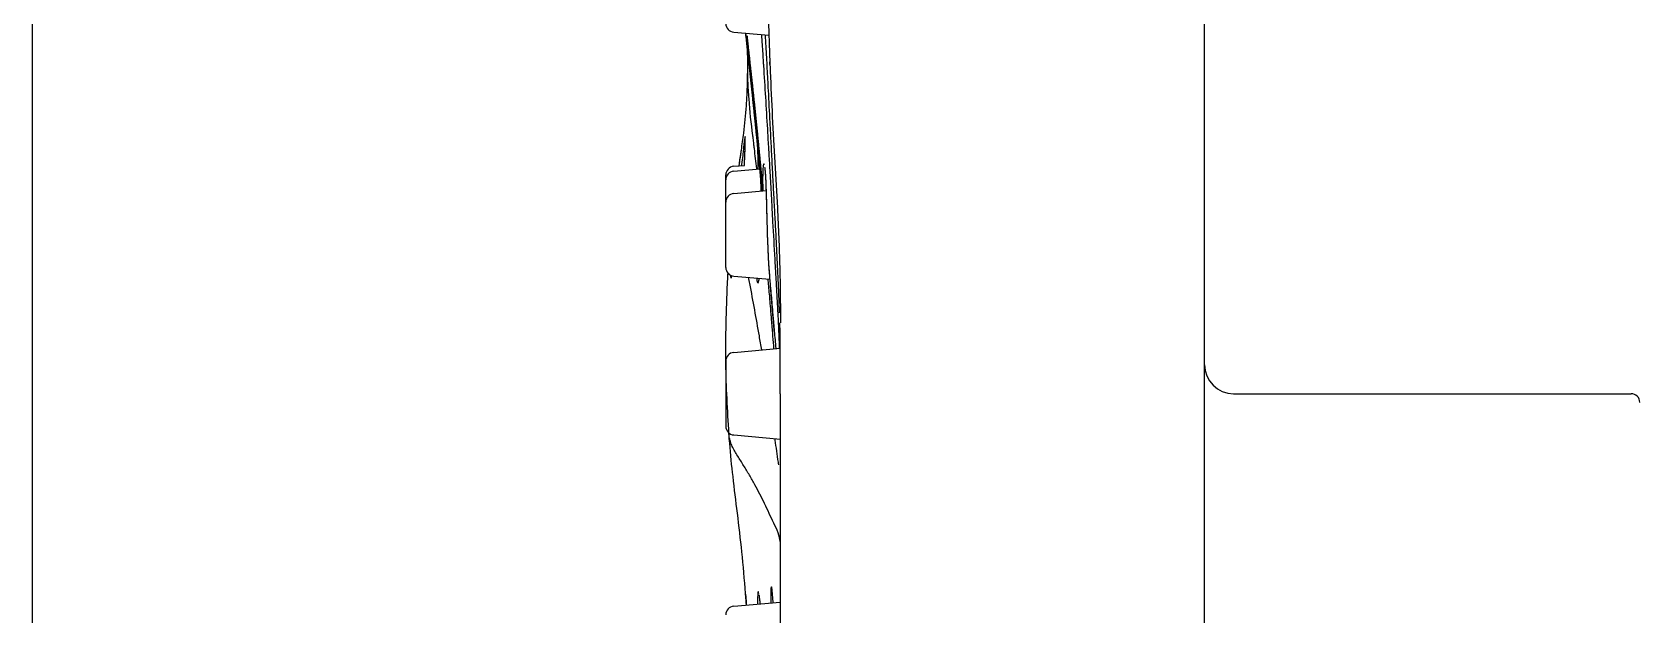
# Model space of a CAD drawing. Extents: x 61254 to 61674, y -28661 to -28364.
# Drawn here: x 61518.4 to 61573.8, y -28492 to -28471.9 of the extents above; entities that cross this region are included whole.
import ezdxf

# ---------------------------------------------------------------- set-up
doc = ezdxf.new("R2010")
doc.units = 0
doc.header["$LTSCALE"] = 7
doc.header["$MEASUREMENT"] = 0
doc.layers.get('0').update_dxf_attribs({"color": 2, "linetype": 'CONTINUOUS'})
doc.layers.add('D', color=2, linetype='CONTINUOUS')

msp = doc.modelspace()

# ---------------------------------------------------------------- linework, layer by layer
at = {"color": 7, "linetype": 'Continuous'}
for p, q in [((61558.831, -28501.917), (61558.831, -28416.118)), ((61542.605, -28471.95), (61543.81, -28472.055)), ((61543.087, -28473.096), (61543.087, -28473.089)), ((61542.868, -28476.021), (61542.869, -28476.017)), ((61542.605, -28476.577), (61542.972, -28476.545)), ((61542.605, -28476.744), (61543.505, -28476.666)), ((61542.331, -28480.062), (61542.331, -28476.875)), ((61542.605, -28477.513), (61543.73, -28477.415)), ((61543.826, -28480.105), (61543.826, -28480.103)), ((61542.605, -28480.361), (61543.852, -28480.47)), ((61544.212, -28481.303), (61544.212, -28481.968)), ((61542.605, -28482.993), (61544.215, -28482.852)), ((61542.331, -28483.292), (61542.331, -28485.542)), ((61544.215, -28519.417), (61544.215, -28484.417)), ((61559.831, -28484.417), (61573.531, -28484.417)), ((61542.439, -28485.794), (61542.439, -28485.793)), ((61542.605, -28485.841), (61544.215, -28485.982)), ((61542.605, -28491.744), (61544.208, -28491.604))]:
    msp.add_line(p, q, dxfattribs=at)
for centre, radius, start, end in [((61542.631, -28471.651), 0.3, 180, 265), ((61542.631, -28476.875), 0.3, 95.0004, 180), ((61542.631, -28477.043), 0.3, 95.0003, 180), ((61542.631, -28477.812), 0.3, 95.0002, 180), ((61542.631, -28480.062), 0.3, 180, 264.9998), ((61542.631, -28483.292), 0.3, 95, 180), ((61559.831, -28483.417), 1, 180, 270), ((61573.531, -28484.717), 0.3, 0, 90), ((61542.631, -28485.542), 0.3, 180, 265), ((61542.631, -28492.043), 0.3, 95.0003, 180)]:
    msp.add_arc(centre, radius, start, end, dxfattribs=at)
for points in [[(61543.698, -28465.491), (61543.707, -28467.052), (61543.727, -28468.611), (61543.759, -28470.171), (61543.804, -28471.734), (61543.853, -28473.093)], [(61543.633, -28472.985), (61543.594, -28472.377)], [(61543.721, -28472.434), (61543.7, -28472.046)], [(61543.741, -28472.82), (61543.721, -28472.434)], [(61543.762, -28473.203), (61543.741, -28472.82)], [(61542.95, -28475.428), (61543.041, -28474.493), (61543.079, -28473.729), (61543.087, -28473.089)], [(61543.27, -28475.566), (61543.263, -28475.514), (61543.131, -28474.25), (61543.096, -28473.634), (61543.087, -28473.096)], [(61543.641, -28473.106), (61543.636, -28473.041), (61543.633, -28472.985)], [(61543.803, -28475.766), (61543.775, -28475.289), (61543.641, -28473.106)], [(61543.782, -28473.583), (61543.762, -28473.203)], [(61543.855, -28473.093), (61543.85, -28472.97)], [(61543.853, -28473.093), (61543.862, -28473.302), (61543.934, -28474.873), (61544.019, -28476.443), (61544.11, -28478.011)], [(61543.446, -28476.045), (61543.446, -28476.043), (61543.439, -28475.977), (61543.433, -28475.912), (61543.426, -28475.847), (61543.42, -28475.781), (61543.413, -28475.716), (61543.407, -28475.65), (61543.4, -28475.584), (61543.393, -28475.518), (61543.387, -28475.452), (61543.38, -28475.385), (61543.373, -28475.319), (61543.366, -28475.252), (61543.36, -28475.186), (61543.353, -28475.119), (61543.346, -28475.052), (61543.339, -28474.984), (61543.332, -28474.917), (61543.325, -28474.849), (61543.318, -28474.782), (61543.311, -28474.714), (61543.304, -28474.646), (61543.297, -28474.578), (61543.29, -28474.509), (61543.283, -28474.441), (61543.276, -28474.372), (61543.268, -28474.303), (61543.261, -28474.234), (61543.254, -28474.164), (61543.246, -28474.094), (61543.239, -28474.024), (61543.232, -28473.954), (61543.224, -28473.884), (61543.217, -28473.813), (61543.209, -28473.742), (61543.204, -28473.694)], [(61543.897, -28475.795), (61543.859, -28475.07), (61543.802, -28473.96), (61543.782, -28473.583)], [(61542.91, -28475.734), (61542.95, -28475.428)], [(61542.989, -28476.165), (61542.992, -28476.081), (61542.999, -28475.847), (61543.003, -28475.658), (61543.001, -28475.545), (61542.97, -28475.717), (61542.931, -28476.058)], [(61542.977, -28476.442), (61542.981, -28476.351), (61542.987, -28476.223), (61542.991, -28476.108), (61542.995, -28476.005), (61542.997, -28475.913), (61542.999, -28475.833), (61543.001, -28475.764), (61543.002, -28475.707), (61543.002, -28475.66), (61543.002, -28475.624), (61543.002, -28475.599)], [(61543.292, -28475.755), (61543.27, -28475.566)], [(61542.869, -28476.017), (61542.91, -28475.734)], [(61542.931, -28476.058), (61542.915, -28476.201)], [(61543.298, -28475.804), (61543.292, -28475.755)], [(61543.317, -28475.965), (61543.298, -28475.804)], [(61543.398, -28476.653), (61543.317, -28475.965)], [(61543.425, -28475.854), (61543.428, -28476.02)], [(61543.451, -28476.045), (61543.426, -28475.789)], [(61543.428, -28476.02), (61543.431, -28476.259)], [(61543.5, -28476.549), (61543.451, -28476.045)], [(61543.818, -28476.012), (61543.803, -28475.766)], [(61543.852, -28476.61), (61543.818, -28476.012)], [(61543.934, -28476.509), (61543.915, -28476.153), (61543.897, -28475.795)], [(61543.48, -28476.387), (61543.478, -28476.366)], [(61543.49, -28476.494), (61543.484, -28476.43), (61543.48, -28476.387)], [(61543.501, -28476.601), (61543.496, -28476.558), (61543.49, -28476.494)], [(61543.509, -28476.636), (61543.505, -28476.595), (61543.5, -28476.549)], [(61543.509, -28476.685), (61543.503, -28476.622), (61543.501, -28476.601)], [(61543.559, -28477.209), (61543.557, -28477.189), (61543.551, -28477.126), (61543.545, -28477.064), (61543.539, -28477.001), (61543.533, -28476.938), (61543.527, -28476.875), (61543.521, -28476.812), (61543.515, -28476.749), (61543.509, -28476.685)], [(61543.664, -28476.518), (61543.647, -28476.486), (61543.623, -28476.553), (61543.608, -28476.722), (61543.601, -28476.953), (61543.603, -28477.217)], [(61543.741, -28477.771), (61543.735, -28477.573), (61543.729, -28477.392), (61543.723, -28477.227), (61543.717, -28477.08), (61543.71, -28476.952), (61543.703, -28476.841), (61543.695, -28476.75), (61543.688, -28476.679), (61543.681, -28476.628), (61543.679, -28476.62)], [(61543.72, -28477.112), (61543.714, -28477.008), (61543.696, -28476.74), (61543.685, -28476.619)], [(61543.862, -28476.791), (61543.852, -28476.61)], [(61543.931, -28478.021), (61543.907, -28477.58), (61543.862, -28476.791)], [(61543.952, -28476.862), (61543.934, -28476.509)], [(61543.541, -28477.108), (61543.528, -28476.883)], [(61543.544, -28477.165), (61543.534, -28476.982), (61543.528, -28476.884)], [(61543.741, -28477.771), (61543.74, -28477.754), (61543.728, -28477.342), (61543.72, -28477.112)], [(61543.971, -28477.211), (61543.952, -28476.862)], [(61543.99, -28477.558), (61543.971, -28477.211)], [(61543.772, -28478.942), (61543.765, -28478.69), (61543.758, -28478.444), (61543.752, -28478.208), (61543.746, -28477.983), (61543.741, -28477.771)], [(61543.763, -28478.639), (61543.753, -28478.273), (61543.745, -28477.917)], [(61544.008, -28477.902), (61543.99, -28477.558)], [(61544.026, -28478.242), (61544.008, -28477.902)], [(61543.934, -28478.065), (61543.931, -28478.021)], [(61543.957, -28478.494), (61543.934, -28478.065)], [(61544.044, -28478.577), (61544.026, -28478.242)], [(61544.11, -28478.011), (61544.191, -28480.052), (61544.209, -28481.303)], [(61543.774, -28478.99), (61543.768, -28478.818), (61543.763, -28478.639)], [(61543.826, -28480.103), (61543.818, -28479.968), (61543.804, -28479.716), (61543.792, -28479.458), (61543.781, -28479.199), (61543.772, -28478.942)], [(61543.819, -28479.993), (61543.805, -28479.742), (61543.786, -28479.314), (61543.774, -28478.99)], [(61544.029, -28479.78), (61543.957, -28478.494)], [(61544.062, -28478.909), (61544.044, -28478.577)], [(61544.095, -28479.561), (61544.079, -28479.237), (61544.062, -28478.909)], [(61544.111, -28479.881), (61544.095, -28479.561)], [(61543.826, -28480.105), (61543.819, -28479.993)], [(61543.861, -28480.515), (61543.828, -28480.127), (61543.826, -28480.105)], [(61543.849, -28480.424), (61543.826, -28480.105)], [(61544.047, -28480.092), (61544.034, -28479.869), (61544.029, -28479.78)], [(61544.071, -28480.503), (61544.047, -28480.092)], [(61544.126, -28480.199), (61544.111, -28479.881)], [(61542.439, -28485.793), (61542.335, -28483.379), (61542.388, -28480.616)], [(61542.388, -28480.616), (61542.404, -28480.326)], [(61543.811, -28480.701), (61543.795, -28480.521)], [(61543.827, -28480.887), (61543.811, -28480.701)], [(61543.856, -28480.515), (61543.849, -28480.424)], [(61543.877, -28480.695), (61543.861, -28480.515)], [(61543.883, -28480.811), (61543.872, -28480.695)], [(61543.906, -28481.035), (61543.877, -28480.695)], [(61544.081, -28480.684), (61544.071, -28480.503)], [(61544.092, -28480.87), (61544.081, -28480.684)], [(61544.141, -28480.516), (61544.126, -28480.199)], [(61544.155, -28480.83), (61544.141, -28480.516)], [(61543.836, -28480.979), (61543.827, -28480.887)], [(61543.866, -28481.332), (61543.836, -28480.979)], [(61543.881, -28480.812), (61543.877, -28480.756), (61543.873, -28480.718)], [(61543.9, -28481.036), (61543.895, -28480.98), (61543.891, -28480.924), (61543.886, -28480.868), (61543.881, -28480.812)], [(61543.922, -28481.297), (61543.919, -28481.26), (61543.914, -28481.204), (61543.909, -28481.148), (61543.905, -28481.092), (61543.9, -28481.036)], [(61543.931, -28481.328), (61543.906, -28481.035)], [(61544.104, -28481.093), (61544.092, -28480.87)], [(61544.116, -28481.309), (61544.104, -28481.093)], [(61544.168, -28481.144), (61544.155, -28480.83)], [(61544.179, -28481.457), (61544.168, -28481.144)], [(61543.873, -28481.414), (61543.866, -28481.332)], [(61543.894, -28481.656), (61543.873, -28481.414)], [(61543.897, -28481.697), (61543.894, -28481.656)], [(61543.921, -28481.993), (61543.902, -28481.751), (61543.897, -28481.697)], [(61543.926, -28481.352), (61543.923, -28481.315), (61543.922, -28481.297)], [(61543.93, -28481.389), (61543.928, -28481.371), (61543.926, -28481.352)], [(61543.955, -28481.7), (61543.951, -28481.645), (61543.946, -28481.591), (61543.942, -28481.536), (61543.937, -28481.481), (61543.933, -28481.426), (61543.93, -28481.389)], [(61543.963, -28481.692), (61543.931, -28481.328)], [(61543.972, -28481.899), (61543.969, -28481.862), (61543.964, -28481.808), (61543.96, -28481.754), (61543.955, -28481.7)], [(61543.986, -28481.952), (61543.982, -28481.909), (61543.963, -28481.692)], [(61544.121, -28481.398), (61544.116, -28481.309)], [(61544.133, -28481.634), (61544.121, -28481.398)], [(61544.135, -28481.676), (61544.133, -28481.634)], [(61544.15, -28481.972), (61544.135, -28481.676)], [(61544.185, -28481.631), (61544.179, -28481.457)], [(61543.943, -28482.265), (61543.921, -28481.993)], [(61543.951, -28482.359), (61543.943, -28482.265)], [(61543.957, -28482.437), (61543.951, -28482.359)], [(61543.978, -28481.975), (61543.973, -28481.918), (61543.972, -28481.899)], [(61544.002, -28482.272), (61543.999, -28482.225), (61543.993, -28482.158), (61543.988, -28482.095), (61543.983, -28482.034), (61543.978, -28481.975)], [(61543.989, -28481.988), (61543.986, -28481.952)], [(61544.013, -28482.26), (61543.989, -28481.988)], [(61544.066, -28482.858), (61544.013, -28482.26)], [(61544.158, -28482.144), (61544.15, -28481.972)], [(61544.163, -28482.244), (61544.158, -28482.144)], [(61544.17, -28482.428), (61544.163, -28482.244)], [(61544.202, -28482.243), (61544.195, -28481.969)], [(61544.215, -28489.539), (61544.135, -28489.21), (61543.982, -28488.876), (61543.828, -28488.543), (61543.669, -28488.209), (61543.505, -28487.883), (61543.33, -28487.554), (61543.144, -28487.224), (61542.947, -28486.894), (61542.743, -28486.566), (61542.641, -28486.4), (61542.552, -28486.233), (61542.489, -28486.07), (61542.451, -28485.904), (61542.439, -28485.794)], [(61543.011, -28491.303), (61542.886, -28489.873), (61542.732, -28488.538), (61542.581, -28487.278), (61542.465, -28486.128), (61542.439, -28485.794)], [(61544.154, -28486.873), (61544.142, -28486.776)], [(61543.929, -28491.208), (61543.919, -28491.131)], [(61543.93, -28491.215), (61543.926, -28491.186), (61543.922, -28491.157)], [(61543.015, -28491.364), (61543.011, -28491.303)], [(61543.031, -28491.544), (61543.027, -28491.486), (61543.017, -28491.361), (61543.014, -28491.333)], [(61543.014, -28491.333), (61543.015, -28491.364)], [(61543.03, -28491.524), (61543.029, -28491.505), (61543.027, -28491.478), (61543.025, -28491.453), (61543.023, -28491.432), (61543.021, -28491.413), (61543.02, -28491.396), (61543.018, -28491.369), (61543.016, -28491.353), (61543.016, -28491.352)]]:
    msp.add_spline(points, degree=3, dxfattribs=at)
for points, knots in [([(61543.204, -28473.694), (61543.203, -28473.686), (61543.2, -28473.655), (61543.194, -28473.599), (61543.186, -28473.527), (61543.178, -28473.454), (61543.17, -28473.382), (61543.162, -28473.309), (61543.155, -28473.236), (61543.147, -28473.163), (61543.139, -28473.09), (61543.131, -28473.016), (61543.123, -28472.942), (61543.114, -28472.868), (61543.106, -28472.793), (61543.098, -28472.718), (61543.09, -28472.643), (61543.081, -28472.568), (61543.073, -28472.493), (61543.065, -28472.417), (61543.056, -28472.341), (61543.048, -28472.265), (61543.039, -28472.189), (61543.031, -28472.112), (61543.023, -28472.044), (61543.018, -28472.002), (61543.016, -28471.986)], [0, 0, 0, 0, 0.023961, 0.096058, 0.168473, 0.241144, 0.314064, 0.387235, 0.460658, 0.534332, 0.608258, 0.682435, 0.756864, 0.831543, 0.90647, 0.981645, 1.057063, 1.132723, 1.20862, 1.284751, 1.361112, 1.437695, 1.514495, 1.591506, 1.668729, 1.719021, 1.719021, 1.719021, 1.719021]), ([(61543.426, -28475.789), (61543.394, -28475.471), (61543.303, -28474.564), (61543.169, -28473.297), (61543.066, -28472.347), (61543.026, -28471.986)], [0, 0, 0, 0, 0.956442, 2.735933, 3.823219, 3.823219, 3.823219, 3.823219]), ([(61543.087, -28473.096), (61543.087, -28473.061), (61543.087, -28472.989), (61543.087, -28472.881), (61543.086, -28472.777), (61543.084, -28472.682), (61543.083, -28472.596), (61543.081, -28472.518), (61543.079, -28472.448), (61543.077, -28472.385), (61543.075, -28472.329), (61543.073, -28472.279), (61543.071, -28472.236), (61543.069, -28472.198), (61543.068, -28472.165), (61543.066, -28472.138), (61543.065, -28472.114), (61543.064, -28472.098), (61543.061, -28472.066), (61543.064, -28472.098), (61543.065, -28472.114), (61543.067, -28472.135), (61543.07, -28472.16), (61543.073, -28472.19), (61543.077, -28472.225), (61543.081, -28472.265), (61543.086, -28472.311), (61543.091, -28472.362), (61543.097, -28472.42), (61543.104, -28472.484), (61543.112, -28472.554), (61543.12, -28472.629), (61543.129, -28472.708), (61543.138, -28472.789), (61543.147, -28472.869), (61543.156, -28472.951), (61543.165, -28473.032), (61543.174, -28473.114), (61543.183, -28473.196), (61543.192, -28473.278), (61543.201, -28473.361), (61543.21, -28473.443), (61543.219, -28473.525), (61543.228, -28473.607), (61543.237, -28473.69), (61543.246, -28473.772), (61543.254, -28473.854), (61543.263, -28473.936), (61543.272, -28474.018), (61543.281, -28474.1), (61543.289, -28474.182), (61543.298, -28474.263), (61543.307, -28474.343), (61543.315, -28474.422), (61543.323, -28474.501), (61543.331, -28474.579), (61543.339, -28474.656), (61543.347, -28474.733), (61543.355, -28474.809), (61543.363, -28474.885), (61543.37, -28474.96), (61543.378, -28475.034), (61543.386, -28475.108), (61543.393, -28475.182), (61543.4, -28475.254), (61543.408, -28475.327), (61543.415, -28475.399), (61543.422, -28475.47), (61543.429, -28475.541), (61543.436, -28475.612), (61543.443, -28475.682), (61543.45, -28475.751), (61543.457, -28475.82), (61543.464, -28475.889), (61543.47, -28475.958), (61543.477, -28476.026), (61543.484, -28476.094), (61543.49, -28476.162), (61543.497, -28476.229), (61543.503, -28476.296), (61543.51, -28476.363), (61543.516, -28476.43), (61543.522, -28476.496), (61543.529, -28476.562), (61543.535, -28476.628), (61543.541, -28476.693), (61543.547, -28476.759), (61543.554, -28476.824), (61543.56, -28476.888), (61543.566, -28476.953), (61543.572, -28477.017), (61543.578, -28477.082), (61543.584, -28477.146), (61543.59, -28477.209), (61543.596, -28477.273), (61543.601, -28477.336), (61543.606, -28477.387), (61543.609, -28477.417), (61543.61, -28477.425)], [0, 0, 0, 0, 0.102849, 0.217808, 0.322006, 0.416516, 0.502188, 0.579714, 0.649657, 0.712493, 0.768628, 0.818415, 0.862171, 0.900196, 0.932789, 0.960218, 0.982724, 1.000518, 1.019153, 1.039462, 1.055515, 1.076082, 1.101291, 1.131301, 1.166305, 1.206568, 1.252406, 1.304098, 1.361897, 1.426006, 1.496544, 1.573513, 1.653923, 1.734795, 1.816094, 1.897779, 1.979804, 2.062119, 2.144667, 2.227388, 2.310218, 2.393087, 2.475922, 2.558692, 2.641419, 2.724098, 2.806726, 2.8893, 2.971815, 3.05427, 3.136547, 3.218049, 3.298715, 3.378579, 3.457671, 3.536025, 3.613677, 3.690732, 3.767224, 3.843161, 3.918553, 3.993406, 4.06773, 4.141532, 4.214819, 4.287598, 4.359875, 4.431659, 4.502954, 4.573767, 4.644104, 4.713977, 4.783494, 4.852691, 4.921576, 4.990154, 5.058431, 5.126413, 5.194107, 5.261518, 5.328652, 5.395516, 5.462114, 5.528454, 5.59454, 5.660378, 5.725974, 5.791333, 5.856462, 5.921366, 5.98605, 6.05052, 6.114781, 6.178839, 6.242699, 6.306337, 6.369742, 6.395723, 6.395723, 6.395723, 6.395723]), ([(61543.58, -28477.428), (61543.578, -28477.41), (61543.575, -28477.372), (61543.569, -28477.313), (61543.563, -28477.251), (61543.557, -28477.189), (61543.551, -28477.126), (61543.545, -28477.064), (61543.539, -28477.001), (61543.533, -28476.938), (61543.527, -28476.875), (61543.521, -28476.812), (61543.515, -28476.749), (61543.509, -28476.685), (61543.503, -28476.622), (61543.496, -28476.558), (61543.49, -28476.494), (61543.484, -28476.43), (61543.478, -28476.366), (61543.471, -28476.301), (61543.465, -28476.237), (61543.459, -28476.172), (61543.452, -28476.107), (61543.446, -28476.043), (61543.439, -28475.977), (61543.433, -28475.912), (61543.426, -28475.847), (61543.42, -28475.781), (61543.413, -28475.716), (61543.407, -28475.65), (61543.4, -28475.584), (61543.393, -28475.518), (61543.387, -28475.452), (61543.38, -28475.385), (61543.373, -28475.319), (61543.366, -28475.252), (61543.36, -28475.186), (61543.353, -28475.119), (61543.346, -28475.052), (61543.339, -28474.984), (61543.332, -28474.917), (61543.325, -28474.849), (61543.318, -28474.782), (61543.311, -28474.714), (61543.304, -28474.646), (61543.297, -28474.577), (61543.29, -28474.509), (61543.283, -28474.44), (61543.276, -28474.372), (61543.268, -28474.303), (61543.261, -28474.233), (61543.254, -28474.164), (61543.246, -28474.094), (61543.239, -28474.024), (61543.232, -28473.954), (61543.224, -28473.884), (61543.217, -28473.813), (61543.209, -28473.742), (61543.201, -28473.67), (61543.194, -28473.599), (61543.186, -28473.527), (61543.178, -28473.454), (61543.17, -28473.382), (61543.162, -28473.309), (61543.155, -28473.236), (61543.147, -28473.163), (61543.139, -28473.09), (61543.131, -28473.016), (61543.123, -28472.942), (61543.114, -28472.868), (61543.106, -28472.793), (61543.098, -28472.718), (61543.09, -28472.646), (61543.085, -28472.599), (61543.082, -28472.576)], [16.444046, 16.444046, 16.444046, 16.444046, 16.497586, 16.55973, 16.622023, 16.684472, 16.747084, 16.809865, 16.872821, 16.935959, 16.999257, 17.06271, 17.126318, 17.190079, 17.253993, 17.31806, 17.382278, 17.446648, 17.511168, 17.575837, 17.640655, 17.705621, 17.770735, 17.835994, 17.901399, 17.966948, 18.032641, 18.098476, 18.164453, 18.23057, 18.296826, 18.36322, 18.429752, 18.496419, 18.563221, 18.630156, 18.697241, 18.76449, 18.831904, 18.899486, 18.967238, 19.035162, 19.10326, 19.171531, 19.239963, 19.308565, 19.377346, 19.446317, 19.515489, 19.584873, 19.654479, 19.724318, 19.794401, 19.864738, 19.935341, 20.00622, 20.077387, 20.148853, 20.220629, 20.292726, 20.365141, 20.437812, 20.510733, 20.583904, 20.657326, 20.731, 20.804926, 20.879104, 20.953533, 21.028211, 21.103139, 21.178313, 21.253731, 21.321161, 21.321161, 21.321161, 21.321161]), ([(61542.797, -28476.56), (61542.811, -28476.431), (61542.834, -28476.252), (61542.861, -28476.072), (61542.868, -28476.021)], [1.0051768, 1.0051768, 1.0051768, 1.0051768, 1.3922623, 1.5487948, 1.5487948, 1.5487948, 1.5487948]), ([(61542.915, -28476.201), (61542.903, -28476.306), (61542.889, -28476.423), (61542.874, -28476.541), (61542.872, -28476.553)], [0, 0, 0, 0, 0.3176382, 0.3549587, 0.3549587, 0.3549587, 0.3549587]), ([(61542.972, -28476.544), (61542.975, -28476.476), (61542.982, -28476.35), (61542.987, -28476.223), (61542.989, -28476.165)], [2.0476068, 2.0476068, 2.0476068, 2.0476068, 2.2527076, 2.4275293, 2.4275293, 2.4275293, 2.4275293]), ([(61543.431, -28476.259), (61543.431, -28476.308), (61543.43, -28476.446), (61543.431, -28476.583), (61543.431, -28476.672)], [0, 0, 0, 0, 0.1465588, 0.4129772, 0.4129772, 0.4129772, 0.4129772]), ([(61542.972, -28476.545), (61542.973, -28476.526), (61542.974, -28476.492), (61542.976, -28476.458), (61542.977, -28476.442)], [0.045035, 0.045035, 0.045035, 0.045035, 0.0996594, 0.1475218, 0.1475218, 0.1475218, 0.1475218]), ([(61543.556, -28477.43), (61543.555, -28477.406), (61543.552, -28477.317), (61543.547, -28477.229), (61543.544, -28477.165)], [0.059184, 0.059184, 0.059184, 0.059184, 0.132671, 0.3248614, 0.3248614, 0.3248614, 0.3248614]), ([(61542.486, -28480.325), (61542.487, -28480.343), (61542.491, -28480.378), (61542.517, -28480.458), (61542.529, -28480.394), (61542.535, -28480.347)], [0.50145, 0.50145, 0.50145, 0.50145, 0.5546501, 0.5996085, 0.6941679, 0.6941679, 0.6941679, 0.6941679]), ([(61543.569, -28482.909), (61543.543, -28482.748), (61543.465, -28482.287), (61543.329, -28481.525), (61543.203, -28480.851), (61543.13, -28480.478), (61543.116, -28480.406)], [2.016544, 2.016544, 2.016544, 2.016544, 2.505625, 3.419595, 4.339197, 4.560204, 4.560204, 4.560204, 4.560204]), ([(61543.398, -28480.431), (61543.398, -28480.465), (61543.403, -28480.52), (61543.448, -28480.632), (61543.474, -28480.52), (61543.487, -28480.461), (61543.491, -28480.439)], [0.4574639, 0.4574639, 0.4574639, 0.4574639, 0.5672189, 0.6252078, 0.7146467, 0.7783163, 0.7783163, 0.7783163, 0.7783163]), ([(61543.481, -28480.476), (61543.48, -28480.477), (61543.469, -28480.494), (61543.479, -28480.464), (61543.486, -28480.438)], [0, 0, 0, 0, 0.0057528, 0.05379852, 0.05379852, 0.05379852, 0.05379852]), ([(61544.21, -28484.417), (61544.21, -28483.896), (61544.21, -28483.374), (61544.21, -28482.853), (61544.21, -28482.853), (61544.21, -28482.853), (61544.21, -28482.853), (61544.207, -28482.65), (61544.205, -28482.446), (61544.202, -28482.243)], [-1.119671, -1.119671, -1.119671, -1.119671, 0.36765, 0.36765, 0.36765, 0.36765, 0.36765, 0.36765, 0.977457, 0.977457, 0.977457, 0.977457]), ([(61544.142, -28486.776), (61544.106, -28486.522), (61544.068, -28486.252), (61544.03, -28485.982), (61544.027, -28485.965)], [0, 0, 0, 0, 0.7693021, 0.8183801, 0.8183801, 0.8183801, 0.8183801]), ([(61543.475, -28491.308), (61543.465, -28491.275), (61543.44, -28491.191), (61543.427, -28491.457), (61543.427, -28491.559), (61543.427, -28491.658), (61543.427, -28491.672)], [0, 0, 0, 0, 0.0741779, 0.189333, 0.4671832, 0.512706, 0.512706, 0.512706, 0.512706]), ([(61543.919, -28491.131), (61543.916, -28491.098), (61543.91, -28491.05), (61543.881, -28491.138), (61543.893, -28491.235), (61543.882, -28491.421), (61543.884, -28491.557), (61543.884, -28491.632)], [0, 0, 0, 0, 0.0605522, 0.0903271, 0.2074306, 0.3961418, 0.6229594, 0.6229594, 0.6229594, 0.6229594]), ([(61543.962, -28491.626), (61543.962, -28491.621), (61543.958, -28491.553), (61543.95, -28491.429), (61543.94, -28491.297), (61543.932, -28491.229), (61543.93, -28491.215)], [0.1175783, 0.1175783, 0.1175783, 0.1175783, 0.1324458, 0.3220552, 0.4886818, 0.5292873, 0.5292873, 0.5292873, 0.5292873]), ([(61543.962, -28491.626), (61543.961, -28491.608), (61543.958, -28491.555), (61543.952, -28491.47), (61543.945, -28491.377), (61543.939, -28491.3), (61543.933, -28491.247), (61543.93, -28491.221), (61543.93, -28491.215)], [0.2060194, 0.2060194, 0.2060194, 0.2060194, 0.2584772, 0.3667947, 0.4601423, 0.5380935, 0.600426, 0.6177124, 0.6177124, 0.6177124, 0.6177124]), ([(61543.015, -28491.364), (61543.017, -28491.387), (61543.024, -28491.486), (61543.031, -28491.6), (61543.036, -28491.691), (61543.037, -28491.707)], [0, 0, 0, 0, 0.0676758, 0.2971314, 0.3427708, 0.3427708, 0.3427708, 0.3427708]), ([(61543.043, -28491.706), (61543.043, -28491.698), (61543.041, -28491.676), (61543.039, -28491.641), (61543.036, -28491.603), (61543.033, -28491.568), (61543.031, -28491.542), (61543.03, -28491.527), (61543.03, -28491.524)], [0.4823912, 0.4823912, 0.4823912, 0.4823912, 0.5068196, 0.5483551, 0.5867621, 0.6221586, 0.6546575, 0.664867, 0.664867, 0.664867, 0.664867]), ([(61543.043, -28491.706), (61543.042, -28491.696), (61543.039, -28491.642), (61543.035, -28491.588), (61543.031, -28491.544)], [0.1992376, 0.1992376, 0.1992376, 0.1992376, 0.2297052, 0.3619333, 0.3619333, 0.3619333, 0.3619333]), ([(61543.52, -28491.664), (61543.52, -28491.659), (61543.516, -28491.618), (61543.509, -28491.549), (61543.498, -28491.464), (61543.489, -28491.399), (61543.483, -28491.363), (61543.48, -28491.349)], [0.4257145, 0.4257145, 0.4257145, 0.4257145, 0.4414943, 0.5479179, 0.6340706, 0.6996624, 0.7439354, 0.7439354, 0.7439354, 0.7439354]), ([(61543.52, -28491.664), (61543.517, -28491.624), (61543.506, -28491.518), (61543.493, -28491.413), (61543.485, -28491.347)], [0.2547552, 0.2547552, 0.2547552, 0.2547552, 0.3756878, 0.5734566, 0.5734566, 0.5734566, 0.5734566])]:
    msp.add_open_spline(points, degree=3, knots=knots, dxfattribs=at)
for points in [[(61543.594, -28472.377), (61543.586, -28472.263), (61543.579, -28472.149), (61543.571, -28472.034)], [(61542.791, -28476.56), (61542.817, -28476.38), (61542.843, -28476.201), (61542.868, -28476.021)], [(61543.4, -28476.675), (61543.399, -28476.667), (61543.399, -28476.66), (61543.398, -28476.653)], [(61543.584, -28477.428), (61543.559, -28477.164), (61543.534, -28476.9), (61543.509, -28476.636)], [(61543.556, -28477.43), (61543.551, -28477.323), (61543.546, -28477.215), (61543.541, -28477.108)], [(61543.603, -28477.217), (61543.605, -28477.286), (61543.607, -28477.356), (61543.61, -28477.425)], [(61542.404, -28480.326), (61542.406, -28480.305), (61542.407, -28480.284), (61542.409, -28480.264)], [(61543.795, -28480.521), (61543.793, -28480.502), (61543.791, -28480.483), (61543.79, -28480.465)], [(61543.991, -28482.872), (61543.98, -28482.727), (61543.968, -28482.582), (61543.957, -28482.437)], [(61544.067, -28482.865), (61544.067, -28482.863), (61544.066, -28482.86), (61544.066, -28482.858)], [(61544.186, -28482.855), (61544.181, -28482.713), (61544.176, -28482.57), (61544.17, -28482.428)], [(61544.213, -28491.566), (61544.211, -28491.579), (61544.21, -28491.591), (61544.208, -28491.604)]]:
    msp.add_open_spline(points, degree=3, dxfattribs=at)
at = {"layer": 'D'}
msp.add_line((61518.427, -28416.417), (61518.427, -28587.417), dxfattribs=at)

doc.saveas('drawing.dxf')
